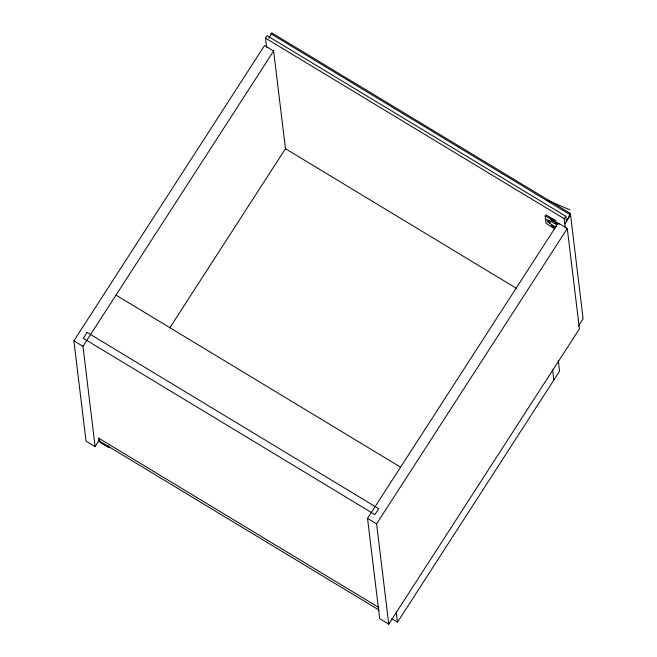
<?xml version="1.0" encoding="UTF-8"?>
<svg xmlns="http://www.w3.org/2000/svg" width="657" height="657" viewBox="0 0 657 657"><rect width="100%" height="100%" fill="white"/><g stroke="black" fill="none" stroke-linecap="round" stroke-linejoin="round"><path stroke-width="0.99" d="M545.729 214.716L555.682 220.588L556.085 222.969L555.444 223.955L547.692 219.799L547.938 221.803L549.523 223.29L555.83 227.108L556.142 226.616M268.976 38.205L271.678 32.85L570.375 213.451L583.112 318.752L578.439 326.003M266.643 47.353L265.527 38.131L267.112 35.667L565.808 216.268L566.433 221.425L570.375 213.451M99.552 439.714L95.101 446.604L86.018 441.11L73.888 340.819L264.549 45.505L273.632 50.991L285.524 149.254M95.101 446.604L82.971 346.313L273.632 50.991M169.785 327.868L285.45 148.704L516.443 288.366M547.938 221.803L548.932 220.259M549.523 223.29L550.517 221.746M557.308 224.661L555.765 223.462L555.658 222.575L556.241 222.238A10.438 1.963 32.8 0 1 559.164 224.283M367.534 518.373L558.195 223.052L567.278 228.546L579.417 328.829L388.755 624.15L379.672 618.656L367.534 518.373L376.617 523.859L388.755 624.15M565.332 227.954L564.215 218.724L565.808 216.268M564.839 223.881L570.563 215.028M376.617 523.859L567.278 228.546M391.72 618.689L397.493 622.187L559.559 371.164L558.286 360.66M552.176 218.912L552.627 219.093M547.322 200.098L569.939 209.87M552.849 226.164C548.184 224.407 558.581 230.533 553.112 226.32M554.82 228.882L546.057 223.298L545.096 215.652L554.549 221.105L555.444 223.955M271.045 33.836L569.734 214.437L569.931 216.013M265.527 38.131L564.215 218.724M116.018 295.124L400.581 467.184M73.888 340.819L82.971 346.313M98.583 438.104L378.793 607.528M379.089 610.098L98.92 440.691L98.607 438.112M555.658 222.559L555.929 222.731A10.438 1.963 32.8 0 1 557.423 223.741M552.841 220.07C546.92 216.802 555.765 223.323 553.301 220.415M552.882 220.333L550.714 219.43L553.711 221.376L551.609 219.701L553.013 220.448M552.57 369.521L553.835 380.025M396.22 611.675L397.493 622.187M108.66 445.774L108.89 447.688L99.815 442.194L99.577 440.289M546.501 220.111A10.438 1.963 32.8 0 1 546.049 219.454M549.564 222.271A10.438 1.963 32.8 0 1 548.439 221.302M551.51 226.016L554.508 227.971L551.51 226.016M552.43 226.254L553.9 227.248L552.43 226.254M87.061 332.368L83.25 338.273L374.876 514.603L378.695 508.69L87.061 332.368"/></g></svg>
